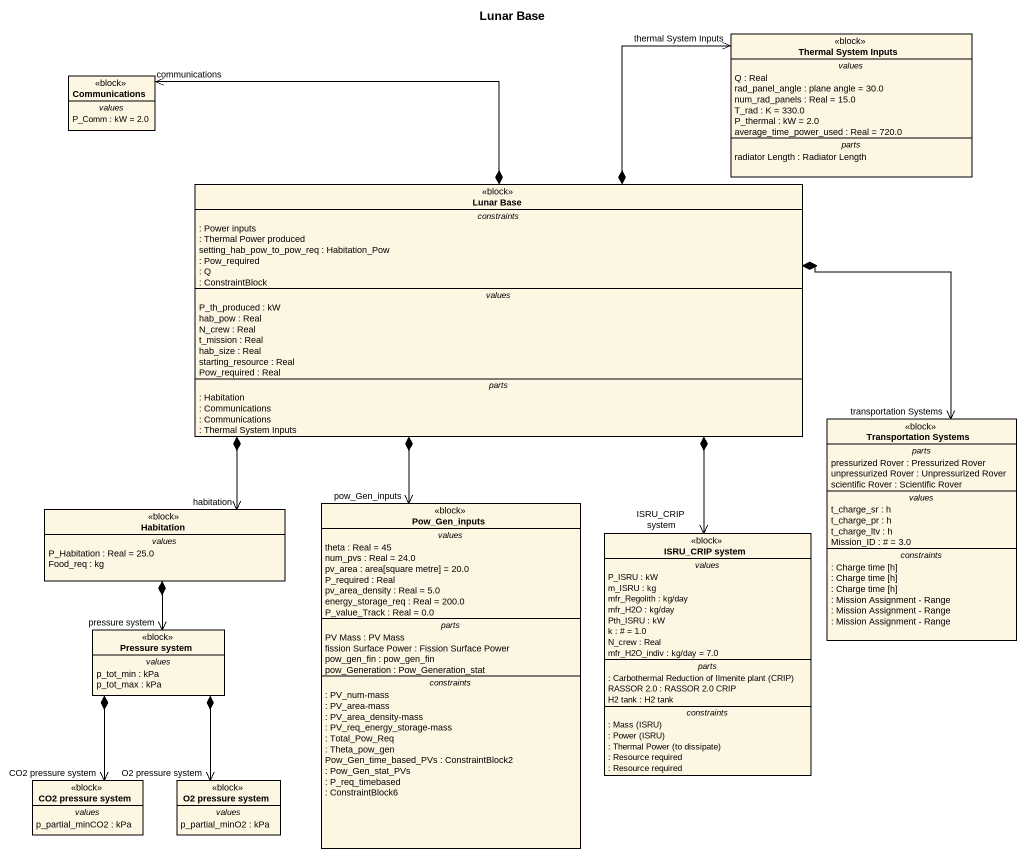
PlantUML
@startuml
title Lunar Base
hide circle
hide empty members
class "Thermal System Inputs" as Thermal_System_Inputs <<block>> {
  -- values --
  Q : Real
  rad_panel_angle : plane angle = 30.0
  num_rad_panels : Real = 15.0
  T_rad : K = 330.0
  P_thermal : kW = 2.0
  average_time_power_used : Real = 720.0
  -- parts --
  radiator Length : Radiator Length
}
class Communications <<block>> {
  -- values --
  P_Comm : kW = 2.0
}
class "Lunar Base" as Lunar_Base <<block>> {
  -- constraints --
  : Power inputs
  : Thermal Power produced
  setting_hab_pow_to_pow_req : Habitation_Pow
  : Pow_required
  : Q
  : ConstraintBlock
  -- values --
  P_th_produced : kW
  hab_pow : Real
  N_crew : Real
  t_mission : Real
  hab_size : Real
  starting_resource : Real
  Pow_required : Real
  -- parts --
  : Habitation
  : Communications
  : Communications
  : Thermal System Inputs
}
class "Transportation Systems" as Transportation_Systems <<block>> {
  -- parts --
  pressurized Rover : Pressurized Rover
  unpressurized Rover : Unpressurized Rover
  scientific Rover : Scientific Rover
  -- values --
  t_charge_sr : h
  t_charge_pr : h
  t_charge_ltv : h
  Mission_ID : # = 3.0
  -- constraints --
  : Charge time [h]
  : Charge time [h]
  : Charge time [h]
  : Mission Assignment - Range
  : Mission Assignment - Range
  : Mission Assignment - Range
}
class Habitation <<block>> {
  -- values --
  P_Habitation : Real = 25.0
  Food_req : kg
}
class Pow_Gen_inputs <<block>> {
  -- values --
  theta : Real = 45
  num_pvs : Real = 24.0
  pv_area : area[square metre] = 20.0
  P_required : Real
  pv_area_density : Real = 5.0
  energy_storage_req : Real = 200.0
  P_value_Track : Real = 0.0
  -- parts --
  PV Mass : PV Mass
  fission Surface Power : Fission Surface Power
  pow_gen_fin : pow_gen_fin
  pow_Generation : Pow_Generation_stat
  -- constraints --
  : PV_num-mass
  : PV_area-mass
  : PV_area_density-mass
  : PV_req_energy_storage-mass
  : Total_Pow_Req
  : Theta_pow_gen
  Pow_Gen_time_based_PVs : ConstraintBlock2
  : Pow_Gen_stat_PVs
  : P_req_timebased
  : ConstraintBlock6
}
class "ISRU_CRIP system" as ISRU_CRIP_system <<block>> {
  -- values --
  P_ISRU : kW
  m_ISRU : kg
  mfr_Regolith : kg/day
  mfr_H2O : kg/day
  Pth_ISRU : kW
  k : # = 1.0
  N_crew : Real
  mfr_H2O_indiv : kg/day = 7.0
  -- parts --
  {field} : Carbothermal Reduction of Ilmenite plant (CRIP)
  RASSOR 2.0 : RASSOR 2.0 CRIP
  H2 tank : H2 tank
  -- constraints --
  {field} : Mass (ISRU)
  {field} : Power (ISRU)
  {field} : Thermal Power (to dissipate)
  : Resource required
  : Resource required
}
class "Pressure system" as Pressure_system <<block>> {
  -- values --
  p_tot_min : kPa
  p_tot_max : kPa
}
class "CO2 pressure system" as CO2_pressure_system <<block>> {
  -- values --
  p_partial_minCO2 : kPa
}
class "O2 pressure system" as O2_pressure_system <<block>> {
  -- values --
  p_partial_minO2 : kPa
}
Lunar_Base *-right-> "thermal System Inputs" Thermal_System_Inputs
Lunar_Base *-left-> "communications" Communications
Lunar_Base *-right-> "transportation Systems" Transportation_Systems
Lunar_Base *--> "habitation" Habitation
Lunar_Base *--> "pow_Gen_inputs" Pow_Gen_inputs
Lunar_Base *--> "ISRU_CRIP system" ISRU_CRIP_system
Habitation *--> "pressure system" Pressure_system
Pressure_system *--> "CO2 pressure system" CO2_pressure_system
Pressure_system *--> "O2 pressure system" O2_pressure_system
@enduml
